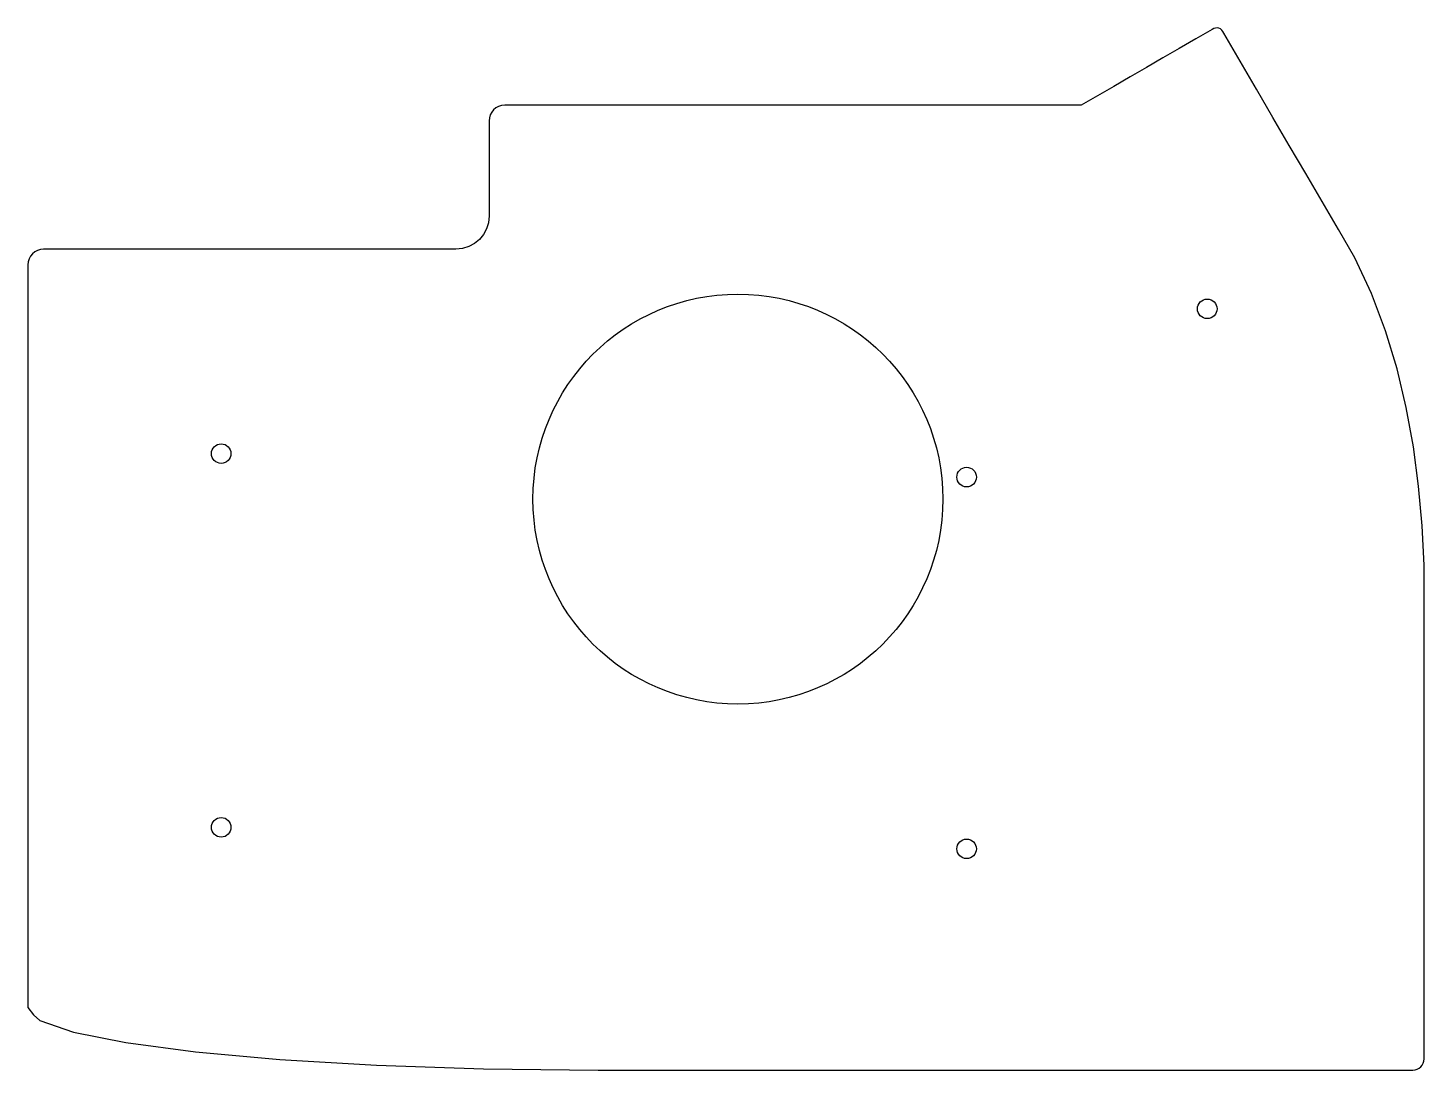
# Model space of a CAD drawing. Header units: millimetres. Extents: x -219 to -77, y 41 to 147.
import ezdxf

# ---------------------------------------------------------------- set-up
doc = ezdxf.new("R2010")
doc.units = ezdxf.units.MM
doc.layers.get('0').update_dxf_attribs({"linetype": 'CONTINUOUS'})

msp = doc.modelspace()

# ---------------------------------------------------------------- linework, layer by layer
msp.add_lwpolyline([(-77.88, 40.9), (-77.65, 40.92), (-77.44, 40.99), (-77.24, 41.09), (-77.07, 41.23), (-76.93, 41.4), (-76.83, 41.6), (-76.76, 41.81), (-76.73, 42.04), (-76.73, 92.5), (-76.93, 96.53), (-77.29, 100.58), (-77.82, 104.62), (-78.55, 108.63), (-79.49, 112.59), (-80.67, 116.47), (-82.1, 120.27), (-83.8, 123.94), (-85.48, 126.82), (-87.16, 129.68), (-88.83, 132.55), (-90.51, 135.41), (-92.18, 138.28), (-93.86, 141.15), (-95.53, 144.01), (-97.21, 146.88), (-97.31, 147.05), (-97.42, 147.2), (-97.56, 147.32), (-97.71, 147.39), (-97.87, 147.42), (-98.04, 147.41), (-98.22, 147.36), (-98.4, 147.27), (-100.08, 146.3), (-101.76, 145.33), (-103.43, 144.36), (-105.11, 143.39), (-106.78, 142.42), (-108.46, 141.45), (-110.13, 140.48), (-111.79, 139.52), (-170.72, 139.52), (-171.04, 139.49), (-171.34, 139.4), (-171.61, 139.25), (-171.85, 139.05), (-172.04, 138.82), (-172.19, 138.54), (-172.28, 138.24), (-172.32, 137.93), (-172.32, 128.2), (-172.39, 127.51), (-172.58, 126.88), (-172.9, 126.3), (-173.31, 125.8), (-173.82, 125.38), (-174.39, 125.07), (-175.03, 124.87), (-175.72, 124.8), (-217.86, 124.8), (-218.18, 124.77), (-218.48, 124.67), (-218.75, 124.53), (-218.99, 124.33), (-219.18, 124.09), (-219.33, 123.82), (-219.43, 123.52), (-219.46, 123.2), (-219.46, 47.31), (-218.87, 46.54), (-218.23, 45.98), (-214.81, 44.78), (-209.44, 43.7), (-202.33, 42.76), (-193.71, 41.98), (-183.82, 41.4), (-172.89, 41.03), (-161.15, 40.9)], close=True)
for centre, radius in [((-146.88, 99.26), 20.95), ((-98.9, 118.71), 1), ((-199.7, 103.91), 1), ((-123.5, 101.51), 1), ((-199.7, 65.71), 1), ((-123.5, 63.51), 1)]:
    msp.add_circle(centre, radius)

doc.saveas('drawing.dxf')
